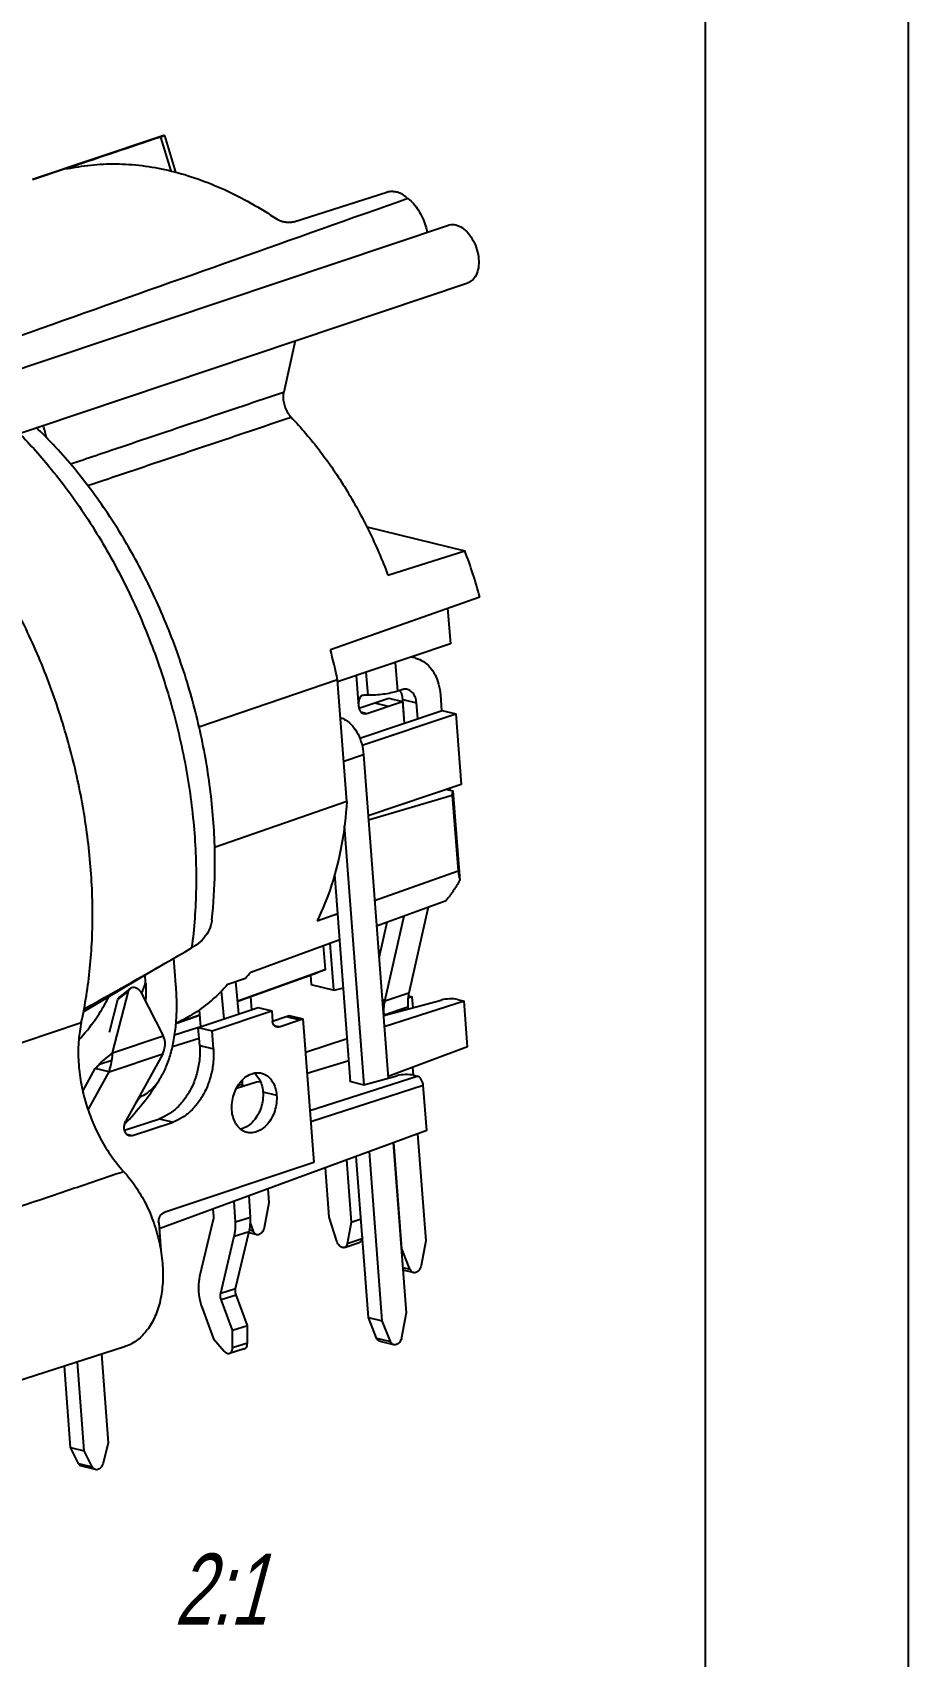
# Model space of a CAD drawing. Header units: millimetres. Extents: x 0 to 420, y 0 to 297.
# Drawn here: x 376.9 to 420, y 76.7 to 156.7 of the extents above; entities that cross this region are included whole.
import ezdxf

# ---------------------------------------------------------------- set-up
doc = ezdxf.new("R2010")
doc.units = ezdxf.units.MM
doc.header["$LTSCALE"] = 23.1
doc.layers.get('0').update_dxf_attribs({"linetype": 'CONTINUOUS'})
for name, color, linetype in [('AUSFORMSCHRAEGEN', 7, 'CONTINUOUS'), ('BEZUGSACHSEN', 7, 'CONTINUOUS'), ('FASEN', 7, 'CONTINUOUS'), ('RUNDUNGEN', 7, 'CONTINUOUS')]:
    doc.layers.add(name, color=color, linetype=linetype)
doc.styles.get("Standard").update_dxf_attribs({"font": 'txt', "width": 0.7})

msp = doc.modelspace()

# ---------------------------------------------------------------- linework, layer by layer
at = {"color": 7, "linetype": 'CONTINUOUS'}
for p, q in [((420, 0), (420, 297)), ((410, 10), (410, 287)), ((397.31746, 128.31452), (397.45194, 126.55313)), ((397.45194, 126.55313), (391.90268, 124.6927)), ((395.0548, 124.29785), (394.84328, 124.22694)), ((396.95688, 124.05398), (397.01612, 123.27804)), ((393.33656, 123.1334), (395.09956, 123.72446)), ((394.42496, 123.8894), (395.09956, 123.72446)), ((395.09956, 123.72446), (395.18107, 122.65669)), ((395.84125, 122.87802), (395.78155, 123.65995)), ((397.03984, 123.27985), (397.71443, 123.11491)), ((393.10142, 121.56836), (397.71443, 123.11491)), ((397.71443, 123.11491), (397.98057, 119.62894)), ((393.17703, 121.09856), (394.3926, 105.17646)), ((397.98057, 119.62894), (393.40631, 118.09538)), ((393.21189, 104.85291), (392.23852, 117.60248)), ((396.35718, 113.60162), (395.40444, 109.36183)), ((394.22912, 108.96779), (395.17259, 113.16637)), ((391.52025, 111.82466), (391.69643, 109.51699)), ((383.05404, 110.63064), (379.39526, 108.43702)), ((381.68445, 109.59698), (381.17367, 109.1843)), ((387.04609, 108.3415), (386.89869, 109.94246)), ((390.61708, 109.7809), (390.58092, 110.25458)), ((380.82397, 106.43007), (381.60173, 109.46423)), ((382.22966, 109.38436), (383.30989, 107.2635)), ((385.71917, 107.50553), (388.65749, 108.49062)), ((387.98289, 108.65557), (388.65749, 108.49062)), ((388.65749, 108.49062), (388.69588, 107.98772)), ((389.51961, 108.26319), (390.19421, 108.09824)), ((390.04729, 108.04899), (390.19421, 108.09824)), ((390.19421, 108.09824), (390.73377, 101.03079)), ((394.18701, 108.25652), (394.1855, 108.27627)), ((395.36083, 108.67031), (395.36784, 108.57843)), ((385.04457, 107.67047), (385.71917, 107.50553)), ((385.78673, 106.6206), (385.71917, 107.50553)), ((380.82397, 106.43007), (380.31319, 106.01738)), ((383.29935, 106.37439), (381.48212, 103.07499)), ((380.64946, 105.48599), (379.97487, 105.65094)), ((395.58723, 105.70489), (395.61667, 105.31917)), ((379.6185, 103.61415), (380.64946, 105.48599)), ((387.21424, 104.86258), (387.21229, 105.08224)), ((394.42156, 105.1843), (394.41504, 105.26965)), ((381.80407, 102.34686), (383.80173, 103.01659)), ((395.83671, 102.43699), (396.23884, 97.16977)), ((394.09974, 93.22354), (393.4631, 101.56252)), ((394.63553, 101.99446), (395.27507, 93.61758)), ((395.06351, 96.77573), (394.66428, 102.00505)), ((390.73377, 101.03079), (383.35859, 98.5582)), ((391.4912, 98.33138), (391.30521, 100.76752)), ((392.33544, 101.14707), (392.57055, 98.06747)), ((387.60543, 98.32557), (387.53937, 99.38012)), ((386.88157, 94.81368), (387.5522, 97.63093)), ((387.53777, 97.57193), (387.92135, 97.47814)), ((391.86228, 97.14852), (391.4912, 98.33138)), ((392.57055, 98.06747), (392.3694, 97.02453)), ((393.05552, 98.23006), (392.57055, 98.06747)), ((392.23301, 96.83793), (392.96759, 97.08421)), ((395.0334, 96.78309), (395.06351, 96.77573)), ((395.46003, 95.76728), (395.06351, 96.77573)), ((396.23884, 97.16977), (396.01225, 95.95241)), ((395.63116, 95.60195), (395.11391, 95.72842)), ((387.45763, 92.99219), (386.90683, 94.50514)), ((395.27507, 93.61758), (395.04848, 92.40022)), ((386.72189, 92.76262), (387.45763, 92.99219)), ((387.46069, 92.1376), (387.45763, 92.99219)), ((393.42515, 93.38848), (394.09974, 93.22354)), ((394.49626, 92.21509), (394.09974, 93.22354)), ((394.66739, 92.04976), (393.9928, 92.21471)), ((387.30893, 91.85364), (386.57319, 91.62407)), ((380.60775, 87.22294), (380.35479, 86.21919)), ((378.75783, 86.99385), (379.43242, 86.8289)), ((379.82219, 86.04063), (379.43242, 86.8289)), ((379.98116, 85.90281), (379.30657, 86.06775))]:
    msp.add_line(p, q, dxfattribs=at)
at = {"color": 9, "linetype": 'CONTINUOUS'}
for p, q in [((394.73522, 125.64233), (394.84328, 124.22694)), ((392.81742, 124.99937), (392.93282, 123.48779)), ((393.29687, 125.16011), (393.38309, 124.03073)), ((393.05099, 123.20323), (393.33656, 123.1334)), ((393.71393, 123.65102), (394.38852, 123.48608)), ((395.10696, 123.82489), (395.78155, 123.65995)), ((393.17703, 121.09856), (392.20203, 120.77169)), ((381.09096, 109.05154), (381.60173, 109.46423)), ((394.22912, 108.96779), (394.09515, 109.0726)), ((395.40444, 109.36183), (394.22912, 108.96779)), ((389.3727, 108.21393), (390.04729, 108.04899)), ((394.1855, 108.27627), (394.15538, 108.28363)), ((395.36083, 108.67031), (394.1855, 108.27627)), ((380.82397, 106.43007), (383.30989, 107.2635)), ((380.64946, 105.48599), (383.29935, 106.37439)), ((385.11213, 106.78554), (385.78673, 106.6206)), ((380.18683, 105.87125), (380.79162, 106.05604)), ((387.21424, 104.86258), (387.00311, 104.81622)), ((388.2249, 104.4988), (388.8995, 104.33386)), ((383.12714, 103.18154), (383.80173, 103.01659)), ((381.51578, 102.41735), (381.80407, 102.34686)), ((386.81646, 97.40136), (387.5522, 97.63093)), ((386.86969, 98.096), (387.60543, 98.32557)), ((387.75022, 97.64347), (387.56626, 97.68845)), ((393.10398, 97.2708), (392.3694, 97.02453)), ((395.10431, 95.85425), (395.46003, 95.76728)), ((386.14583, 94.58411), (386.88157, 94.81368)), ((386.17109, 94.27557), (386.90683, 94.50514)), ((386.72495, 91.90803), (387.46069, 92.1376)), ((393.82166, 92.38003), (394.49626, 92.21509)), ((379.1476, 86.20558), (379.82219, 86.04063))]:
    msp.add_line(p, q, dxfattribs=at)
at = {"color": 3, "linetype": 'CONTINUOUS'}
for p, q in [((392.94799, 123.39424), (394.42496, 123.8894)), ((392.98967, 121.922), (397.03984, 123.27985)), ((395.19577, 122.66161), (395.10696, 123.82489)), ((392.5378, 105.01124), (391.75795, 115.22604)), ((393.94045, 111.0989), (394.33597, 112.859)), ((380.67732, 107.43791), (381.09096, 109.05154)), ((386.31558, 108.09659), (386.18856, 109.47607)), ((385.04457, 107.67047), (387.98289, 108.65557)), ((385.07979, 108.53038), (385.15554, 107.70768)), ((389.3727, 108.21393), (389.51961, 108.26319)), ((385.11213, 106.78554), (385.04457, 107.67047)), ((379.35889, 104.53256), (379.97487, 105.65094)), ((381.41579, 102.6078), (383.12714, 103.18154)), ((393.42515, 93.38848), (392.81921, 101.3253)), ((388.52903, 99.04596), (388.47714, 99.72561)), ((385.76733, 98.72727), (385.79034, 98.35991)), ((386.86969, 98.096), (386.80617, 99.11)), ((388.30244, 97.8286), (388.52903, 99.04596)), ((385.77969, 98.22098), (385.10907, 95.40373)), ((387.60591, 98.01048), (387.75022, 97.64347)), ((386.14583, 94.58411), (386.81646, 97.40136)), ((393.12173, 97.3628), (393.10398, 97.2708)), ((385.23535, 93.86102), (385.78615, 92.34807)), ((386.72189, 92.76262), (386.17109, 94.27557)), ((386.72495, 91.90803), (386.72189, 92.76262)), ((393.82166, 92.38003), (393.42515, 93.38848)), ((385.78615, 92.34807), (386.31976, 91.72852)), ((379.1476, 86.20558), (378.75783, 86.99385))]:
    msp.add_line(p, q, dxfattribs=at)
at = {"color": 7, "linetype": 'CONTINUOUS'}
for centre, radius, start, end in [((395.40437, 124.59393), 1.31, 76.3081059, 85.9700103), ((396.89451, 108.48359), 2.71693, 181.8053739, 184.3762892), ((381.4036, 106.29283), 2.13919, 24.6165684, 26.984845), ((377.74633, 106.50779), 3.07862, 351.5620138, 358.5533801), ((380.50625, 107.3723), 2.96601, 340.3393073, 347.7008282), ((399.98631, 104.97564), 12.77258, 180.5071518, 180.8891363)]:
    msp.add_arc(centre, radius, start, end, dxfattribs=at)
at = {"color": 3, "linetype": 'CONTINUOUS'}
for centre, radius, start, end in [((394.41951, 123.87964), 0.66313, 33.4179198, 35.64681), ((394.38557, 123.8577), 0.70354, 28.2722459, 33.3871767)]:
    msp.add_arc(centre, radius, start, end, dxfattribs=at)
at = {"color": 7, "linetype": 'CONTINUOUS'}
for points, knots in [([(395.71444, 125.86669), (395.72735, 125.86354), (395.87167, 125.8259), (396.13996, 125.70284), (396.46419, 125.413), (396.71718, 125.02639), (396.88899, 124.56372), (396.9436, 124.22784), (396.95688, 124.05398)], [0, 0, 0, 0, 0.01695931, 0.19041689, 0.37205565, 0.5668739, 0.77661032, 1, 1, 1, 1]), ([(393.11374, 124.01426), (393.09358, 124.01141), (393.05199, 123.99293), (393.00549, 123.93987), (392.97126, 123.87005), (392.94791, 123.78784), (392.93378, 123.69568), (392.92797, 123.59448), (392.93004, 123.52418), (392.93282, 123.48779)], [0, 0, 0, 0, 0.10238045, 0.21858383, 0.34832968, 0.49076835, 0.64684416, 0.81644992, 1, 1, 1, 1]), ([(393.38309, 124.03073), (393.3535, 124.03134), (393.29356, 124.03083), (393.20366, 124.02531), (393.14356, 124.01849), (393.11374, 124.01426)], [0, 0, 0, 0, 0.32867719, 0.66542326, 1, 1, 1, 1]), ([(394.84328, 124.22694), (394.73849, 124.19181), (394.51117, 124.13176), (394.15136, 124.06979), (393.77015, 124.03357), (393.5114, 124.02807), (393.38309, 124.03073)], [0, 0, 0, 0, 0.22413448, 0.47574821, 0.73974512, 1, 1, 1, 1]), ([(395.33394, 124.31246), (395.31041, 124.31824), (395.2169, 124.33377), (395.12092, 124.32002), (395.0548, 124.29785)], [0, 0, 0, 0, 0.2563133, 1, 1, 1, 1]), ([(395.78155, 123.65995), (395.77495, 123.74641), (395.74282, 123.91103), (395.63233, 124.12482), (395.48526, 124.25873), (395.37659, 124.30198), (395.33394, 124.31246)], [0, 0, 0, 0, 0.30924988, 0.59032669, 0.84463431, 1, 1, 1, 1]), ([(392.93282, 123.48779), (392.93734, 123.42851), (392.96207, 123.31698), (393.05109, 123.18372), (393.13902, 123.13571), (393.18159, 123.12521)], [0, 0, 0, 0, 0.3826558, 0.72054411, 1, 1, 1, 1]), ([(393.18159, 123.12521), (393.18545, 123.12425), (393.23658, 123.11293), (393.29114, 123.11817), (393.33656, 123.1334)], [0, 0, 0, 0, 0.07595231, 1, 1, 1, 1]), ([(392.03841, 122.9363), (392.13314, 122.90068), (392.3574, 122.78666), (392.6644, 122.51219), (392.92778, 122.10975), (393.1064, 121.6289), (393.16324, 121.27921), (393.17703, 121.09856)], [0, 0, 0, 0, 0.13295596, 0.32830826, 0.53586281, 0.76109971, 1, 1, 1, 1]), ([(381.60173, 109.46423), (381.61182, 109.5036), (381.6363, 109.55286), (381.67503, 109.58925), (381.68432, 109.59673)], [0, 0, 0, 0, 0.775051, 1, 1, 1, 1]), ([(381.68432, 109.59673), (381.70602, 109.61417), (381.76899, 109.64851), (381.88964, 109.65594), (382.02464, 109.6086), (382.14504, 109.51566), (382.20608, 109.43066), (382.22966, 109.38436)], [0, 0, 0, 0, 0.1253377, 0.31736164, 0.53153389, 0.7634333, 1, 1, 1, 1]), ([(394.17893, 108.39799), (394.17768, 108.43778), (394.17665, 108.55505), (394.1883, 108.74605), (394.21292, 108.8957), (394.22912, 108.96779)], [0, 0, 0, 0, 0.20819758, 0.61330517, 1, 1, 1, 1]), ([(395.40444, 109.36183), (395.38824, 109.28974), (395.36362, 109.14009), (395.3495, 108.90848), (395.35471, 108.75049), (395.36083, 108.67031)], [0, 0, 0, 0, 0.31889485, 0.65297411, 1, 1, 1, 1]), ([(383.40419, 106.74049), (383.41159, 106.77439), (383.42035, 106.84627), (383.41585, 106.95781), (383.39254, 107.07256), (383.3651, 107.14739), (383.34837, 107.1839)], [0, 0, 0, 0, 0.22924787, 0.4757683, 0.73463632, 1, 1, 1, 1]), ([(385.78673, 106.6206), (385.80338, 106.40253), (385.7977, 105.95786), (385.68085, 105.30031), (385.4613, 104.67096), (385.14952, 104.10049), (384.75988, 103.61636), (384.31065, 103.24244), (383.9722, 103.07374), (383.80173, 103.01659)], [0, 0, 0, 0, 0.1495226, 0.3023175, 0.45474521, 0.60321403, 0.74466565, 0.87708114, 1, 1, 1, 1]), ([(380.64946, 105.48599), (380.6663, 105.53296), (380.72755, 105.71921), (380.77018, 105.9115), (380.79162, 106.05604)], [0, 0, 0, 0, 0.25455331, 1, 1, 1, 1]), ([(386.69576, 103.59504), (386.68603, 103.72249), (386.6932, 103.98268), (386.77663, 104.36297), (386.92747, 104.71732), (387.13627, 105.02257), (387.39042, 105.25887), (387.67523, 105.40973), (387.93867, 105.45549), (388.09618, 105.43548), (388.15406, 105.42137)], [0, 0, 0, 0, 0.14398913, 0.29097827, 0.43618551, 0.5751473, 0.70459641, 0.82337928, 0.93327345, 1, 1, 1, 1]), ([(388.15406, 105.42137), (388.18799, 105.41309), (388.31373, 105.37341), (388.51597, 105.24625), (388.71498, 105.00014), (388.84928, 104.68732), (388.89026, 104.45491), (388.8995, 104.33386)], [0, 0, 0, 0, 0.07422931, 0.2796799, 0.50013255, 0.7405316, 1, 1, 1, 1]), ([(388.8995, 104.33386), (388.90923, 104.2064), (388.90206, 103.94622), (388.81863, 103.56593), (388.66779, 103.21158), (388.45899, 102.90632), (388.20483, 102.67003), (387.92002, 102.51917), (387.65659, 102.47341), (387.49907, 102.49341), (387.4412, 102.50753)], [0, 0, 0, 0, 0.14398913, 0.29097827, 0.43618551, 0.5751473, 0.70459641, 0.82337928, 0.93327345, 1, 1, 1, 1]), ([(387.4412, 102.50753), (387.40726, 102.51581), (387.28153, 102.55548), (387.07928, 102.68265), (386.88027, 102.92875), (386.74598, 103.24158), (386.705, 103.47399), (386.69576, 103.59504)], [0, 0, 0, 0, 0.07422931, 0.2796799, 0.50013255, 0.7405316, 1, 1, 1, 1]), ([(381.64908, 102.33872), (381.62003, 102.34589), (381.55169, 102.37572), (381.46607, 102.4659), (381.40931, 102.60096), (381.39182, 102.75836), (381.41439, 102.92205), (381.45542, 103.0265), (381.48212, 103.07499)], [0, 0, 0, 0, 0.10419131, 0.25564622, 0.42468479, 0.61038102, 0.80554099, 1, 1, 1, 1]), ([(381.80407, 102.34686), (381.76484, 102.33371), (381.7112, 102.32673), (381.65949, 102.33616), (381.64908, 102.33872)], [0, 0, 0, 0, 0.79556017, 1, 1, 1, 1]), ([(387.5522, 97.63093), (387.56943, 97.70331), (387.59617, 97.85354), (387.61353, 98.08619), (387.61047, 98.24499), (387.60543, 98.32557)], [0, 0, 0, 0, 0.31935958, 0.65344565, 1, 1, 1, 1]), ([(392.23301, 96.83819), (392.21639, 96.83267), (392.16627, 96.82421), (392.07925, 96.84905), (391.98838, 96.91927), (391.912, 97.02216), (391.87605, 97.10461), (391.86228, 97.14852)], [0, 0, 0, 0, 0.09801694, 0.2803829, 0.49469732, 0.73902246, 1, 1, 1, 1]), ([(392.3694, 97.02453), (392.36245, 96.98845), (392.34045, 96.92247), (392.28471, 96.86035), (392.24456, 96.84203), (392.23301, 96.83819)], [0, 0, 0, 0, 0.45864976, 0.85003847, 1, 1, 1, 1]), ([(396.01225, 95.95241), (396.0038, 95.90699), (395.97611, 95.81979), (395.90575, 95.70798), (395.81352, 95.62754), (395.71637, 95.59231), (395.65476, 95.59634), (395.63101, 95.60209)], [0, 0, 0, 0, 0.24228826, 0.47396797, 0.68485012, 0.872993, 1, 1, 1, 1]), ([(395.63101, 95.60209), (395.62199, 95.60427), (395.57995, 95.61742), (395.51136, 95.66724), (395.47401, 95.73172), (395.46003, 95.76728)], [0, 0, 0, 0, 0.1123543, 0.53300736, 1, 1, 1, 1]), ([(386.90683, 94.50514), (386.89436, 94.53939), (386.87564, 94.60908), (386.86654, 94.71363), (386.874, 94.78186), (386.88157, 94.81368)], [0, 0, 0, 0, 0.34901818, 0.68681289, 1, 1, 1, 1]), ([(387.30906, 91.85379), (387.31497, 91.85559), (387.3499, 91.86849), (387.40746, 91.91807), (387.45214, 92.01868), (387.46083, 92.09627), (387.46069, 92.1376)], [0, 0, 0, 0, 0.05373283, 0.32391928, 0.63713694, 1, 1, 1, 1]), ([(394.66786, 92.05025), (394.63891, 92.0575), (394.56213, 92.09398), (394.51529, 92.16669), (394.49626, 92.21509)], [0, 0, 0, 0, 0.36039373, 1, 1, 1, 1]), ([(395.04848, 92.40022), (395.03675, 92.33722), (394.99325, 92.21955), (394.8776, 92.08575), (394.75292, 92.03729), (394.68485, 92.04599), (394.66786, 92.05025)], [0, 0, 0, 0, 0.33779159, 0.64587403, 0.90934186, 1, 1, 1, 1]), ([(379.98138, 85.90279), (379.95022, 85.91049), (379.8838, 85.94463), (379.83991, 86.00479), (379.82219, 86.04063)], [0, 0, 0, 0, 0.44344288, 1, 1, 1, 1]), ([(380.35479, 86.21919), (380.34266, 86.17105), (380.30665, 86.0805), (380.22089, 85.97063), (380.11282, 85.90212), (380.02674, 85.89304), (379.98582, 85.90169), (379.98138, 85.90279)], [0, 0, 0, 0, 0.27761259, 0.53698263, 0.76784378, 0.97463188, 1, 1, 1, 1])]:
    msp.add_open_spline(points, degree=3, knots=knots, dxfattribs=at)
at = {"color": 3, "linetype": 'CONTINUOUS'}
for points, knots in [([(395.10696, 123.82489), (395.10035, 123.91136), (395.07568, 124.03777), (395.02442, 124.15523), (395.00518, 124.19094)], [0, 0, 0, 0, 0.68216437, 1, 1, 1, 1]), ([(381.09096, 109.05154), (381.10105, 109.09092), (381.12552, 109.14017), (381.16426, 109.17657), (381.17355, 109.18404)], [0, 0, 0, 0, 0.775051, 1, 1, 1, 1]), ([(385.11213, 106.78554), (385.12878, 106.56747), (385.12311, 106.1228), (385.00626, 105.46526), (384.7867, 104.8359), (384.47492, 104.26543), (384.08529, 103.7813), (383.63606, 103.40738), (383.29761, 103.23869), (383.12714, 103.18154)], [0, 0, 0, 0, 0.1495226, 0.3023175, 0.45474521, 0.60321403, 0.74466565, 0.87708114, 1, 1, 1, 1]), ([(379.97487, 105.65094), (379.99382, 105.66904), (380.06667, 105.74034), (380.13639, 105.81479), (380.18683, 105.87125)], [0, 0, 0, 0, 0.25716164, 1, 1, 1, 1]), ([(380.18683, 105.87125), (380.19786, 105.88359), (380.24053, 105.93183), (380.28236, 105.9808), (380.31319, 106.01738)], [0, 0, 0, 0, 0.25699114, 1, 1, 1, 1]), ([(387.79863, 105.42571), (387.80751, 105.41851), (387.89548, 105.34429), (388.04039, 105.16509), (388.17468, 104.85226), (388.21566, 104.61985), (388.2249, 104.4988)], [0, 0, 0, 0, 0.03265089, 0.32870632, 0.65154863, 1, 1, 1, 1]), ([(388.2249, 104.4988), (388.23463, 104.37135), (388.22747, 104.11116), (388.14403, 103.73087), (387.99319, 103.37652), (387.7844, 103.07127), (387.53024, 102.83498), (387.29941, 102.71271), (387.16062, 102.67509), (387.1239, 102.66755)], [0, 0, 0, 0, 0.16638568, 0.33623801, 0.50403127, 0.66460764, 0.8141917, 0.95145045, 1, 1, 1, 1]), ([(385.79034, 98.35991), (385.79135, 98.34379), (385.79196, 98.31203), (385.78849, 98.2655), (385.78314, 98.23546), (385.77969, 98.22098)], [0, 0, 0, 0, 0.34655435, 0.68064042, 1, 1, 1, 1]), ([(386.81646, 97.40136), (386.83369, 97.47374), (386.86043, 97.62397), (386.87779, 97.85662), (386.87473, 98.01542), (386.86969, 98.096)], [0, 0, 0, 0, 0.31935958, 0.65344565, 1, 1, 1, 1]), ([(387.75022, 97.64347), (387.7642, 97.60791), (387.80155, 97.54343), (387.87013, 97.49361), (387.91218, 97.48046), (387.92119, 97.47828)], [0, 0, 0, 0, 0.46699264, 0.8876457, 1, 1, 1, 1]), ([(387.92119, 97.47828), (387.94495, 97.47254), (388.00656, 97.46851), (388.10371, 97.50373), (388.19594, 97.58417), (388.2663, 97.69599), (388.29399, 97.78318), (388.30244, 97.8286)], [0, 0, 0, 0, 0.127007, 0.31514988, 0.52603203, 0.75771174, 1, 1, 1, 1]), ([(393.10398, 97.2708), (393.09703, 97.23472), (393.07503, 97.16874), (393.01929, 97.10663), (392.97914, 97.0883), (392.96759, 97.08446)], [0, 0, 0, 0, 0.45864976, 0.85003847, 1, 1, 1, 1]), ([(385.10907, 95.40373), (385.07119, 95.24463), (385.03388, 94.90348), (385.07938, 94.38076), (385.17301, 94.03227), (385.23535, 93.86102)], [0, 0, 0, 0, 0.31318711, 0.65098182, 1, 1, 1, 1]), ([(386.17109, 94.27557), (386.15862, 94.30982), (386.1399, 94.37952), (386.1308, 94.48406), (386.13826, 94.55229), (386.14583, 94.58411)], [0, 0, 0, 0, 0.34901818, 0.68681289, 1, 1, 1, 1]), ([(393.99327, 92.2152), (393.96432, 92.22245), (393.88753, 92.25892), (393.84069, 92.33163), (393.82166, 92.38003)], [0, 0, 0, 0, 0.36039373, 1, 1, 1, 1]), ([(386.31976, 91.72852), (386.34525, 91.69893), (386.39975, 91.64947), (386.49154, 91.61238), (386.55055, 91.61725), (386.57332, 91.62422)], [0, 0, 0, 0, 0.40680357, 0.75413282, 1, 1, 1, 1]), ([(386.57332, 91.62422), (386.57923, 91.62602), (386.61416, 91.63892), (386.67172, 91.6885), (386.7164, 91.78911), (386.72509, 91.8667), (386.72495, 91.90803)], [0, 0, 0, 0, 0.05373283, 0.32391928, 0.63713694, 1, 1, 1, 1]), ([(379.30679, 86.06773), (379.27563, 86.07543), (379.2092, 86.10958), (379.16532, 86.16974), (379.1476, 86.20558)], [0, 0, 0, 0, 0.44344288, 1, 1, 1, 1])]:
    msp.add_open_spline(points, degree=3, knots=knots, dxfattribs=at)
at = {"layer": 'AUSFORMSCHRAEGEN', "color": 7, "linetype": 'CONTINUOUS'}
for p, q in [((393.33567, 132.31833), (398.16624, 131.13721)), ((394.37882, 129.93373), (398.16624, 131.13721)), ((391.54407, 126.27605), (398.8971, 128.87226)), ((392.35291, 118.79541), (391.8949, 124.79463)), ((386.9877, 108.97571), (390.91812, 110.38984)), ((386.98917, 108.9597), (390.92248, 110.37771)), ((390.91812, 110.38984), (391.30237, 110.52811)), ((390.61549, 109.80173), (390.58336, 109.78915)), ((390.58336, 109.78915), (391.73016, 109.50874)), ((391.73016, 109.50874), (392.18574, 109.62272)), ((398.1233, 108.96938), (394.2, 107.69929)), ((395.57197, 109.18368), (395.36486, 109.109)), ((395.37279, 109.23238), (395.57197, 109.18368)), ((395.61311, 108.64483), (395.57197, 109.18368)), ((398.29575, 106.71057), (398.1233, 108.96938)), ((383.94516, 107.8623), (385.10288, 108.27967)), ((383.94718, 107.88176), (385.10129, 108.29697)), ((394.15718, 108.26007), (394.17536, 108.25563)), ((392.37763, 107.10933), (390.32055, 106.44339)), ((398.29575, 106.71057), (394.3863, 105.25898)), ((390.39852, 105.42211), (392.45874, 106.04689)), ((386.92716, 104.68751), (387.91347, 104.99526)), ((387.91347, 104.99526), (388.10455, 105.00402)), ((392.49009, 105.02291), (393.19167, 104.85137)), ((381.40499, 91.95029), (372.33343, 89.02221))]:
    msp.add_line(p, q, dxfattribs=at)
for centre, radius, start, end in [((373.88844, 122.05281), 25.92176, 15.2527951, 20.5151194), ((366.70543, 119.61136), 25.71722, 11.6275301, 15.0198031)]:
    msp.add_arc(centre, radius, start, end, dxfattribs=at)
for points, knots in [([(392.35291, 118.79541), (392.30858, 118.07916), (392.14636, 116.69046), (391.66198, 114.71633), (391.17157, 113.49519), (390.88721, 112.92946)], [0, 0, 0, 0, 0.35395059, 0.68769686, 1, 1, 1, 1]), ([(386.49, 109.79964), (386.24828, 109.52217), (385.73653, 109.00612), (384.88114, 108.35934), (384.26233, 108.02334), (383.94747, 107.88267)], [0, 0, 0, 0, 0.344273, 0.67738802, 1, 1, 1, 1])]:
    msp.add_open_spline(points, degree=3, knots=knots, dxfattribs=at)
at = {"layer": 'BEZUGSACHSEN', "color": 7, "linetype": 'CONTINUOUS'}
for p, q in [((383.04435, 151.4895), (383.0518, 151.49192)), ((370.68885, 138.23208), (397.3541, 147.17183)), ((371.64246, 135.38768), (398.30771, 144.32743)), ((379.43242, 86.8289), (379.09827, 91.20574))]:
    msp.add_line(p, q, dxfattribs=at)
at = {"layer": 'BEZUGSACHSEN', "color": 3, "linetype": 'CONTINUOUS'}
msp.add_line((378.75783, 86.99385), (378.45219, 90.9972), dxfattribs=at)
at = {"layer": 'BEZUGSACHSEN', "color": 7, "linetype": 'CONTINUOUS'}
msp.add_arc((396.13666, 119.57407), 1.30774, 350.5691077, 354.3681705, dxfattribs=at)
for points, knots in [([(395.36266, 148.4818), (395.45968, 148.40738), (395.64815, 148.22955), (395.88974, 147.91003), (396.09052, 147.54148), (396.22991, 147.17348), (396.29057, 146.92938), (396.3112, 146.8219)], [0, 0, 0, 0, 0.18815796, 0.39613887, 0.61402978, 0.83169875, 1, 1, 1, 1]), ([(397.35462, 147.17176), (397.37419, 147.1784), (397.49349, 147.21216), (397.74227, 147.20106), (398.06557, 147.0407), (398.3594, 146.76258), (398.60224, 146.3922), (398.77345, 145.96326), (398.83106, 145.65589), (398.84279, 145.50221)], [0, 0, 0, 0, 0.02459768, 0.14756216, 0.28764304, 0.44904546, 0.6277889, 0.81504559, 1, 1, 1, 1]), ([(398.84279, 145.50221), (398.85373, 145.359), (398.8469, 145.08551), (398.7403, 144.71489), (398.55157, 144.45049), (398.38262, 144.35311), (398.30719, 144.3275)], [0, 0, 0, 0, 0.3124694, 0.58907241, 0.82807463, 1, 1, 1, 1])]:
    msp.add_open_spline(points, degree=3, knots=knots, dxfattribs=at)
at = {"layer": 'BEZUGSACHSEN', "color": 9, "linetype": 'CONTINUOUS'}
msp.add_open_spline([(377.55833, 136.71429), (377.55411, 136.76129), (377.53727, 136.89741), (377.48917, 137.10174), (377.42695, 137.25201), (377.39372, 137.31605)], degree=3, knots=[0, 0, 0, 0, 0.22559725, 0.65535067, 1, 1, 1, 1], dxfattribs=at)
at = {"layer": 'FASEN', "color": 7, "linetype": 'CONTINUOUS'}
for p, q in [((397.28372, 119.39462), (397.57537, 119.3233)), ((397.54551, 119.09883), (397.57537, 119.3233)), ((397.57537, 119.3233), (397.91284, 114.90303)), ((397.54551, 119.09883), (393.42333, 117.87242)), ((397.54551, 119.09883), (397.8297, 115.37634)), ((393.72436, 113.92941), (397.8297, 115.37634)), ((393.82054, 112.66963), (397.25182, 113.93035)), ((390.88721, 112.92946), (391.90588, 113.28848)), ((387.62537, 110.39425), (392.00407, 112.00236)), ((386.49, 109.79964), (387.36835, 110.10659))]:
    msp.add_line(p, q, dxfattribs=at)
for centre, major_axis, ratio, start_param, end_param in [((397.7329, 129.93815), (-0.79005, 16.81646), 0.06928146, -3.66865491, -3.60929983), ((379.74363, 123.99091), (-3.53681, 16.30198), 0.65285374, -2.71485492, -2.68313286)]:
    msp.add_ellipse(centre, major_axis=major_axis, ratio=ratio, start_param=start_param, end_param=end_param, dxfattribs=at)
msp.add_open_spline([(397.91284, 114.90303), (397.81145, 114.73255), (397.6011, 114.40123), (397.37068, 114.08348), (397.25182, 113.93035)], degree=3, knots=[0, 0, 0, 0, 0.50571824, 1, 1, 1, 1], dxfattribs=at)
at = {"layer": 'RUNDUNGEN', "color": 7, "linetype": 'CONTINUOUS'}
for p, q in [((383.04436, 151.48947), (376.88285, 149.42425)), ((383.38417, 151.58782), (383.92972, 149.77909)), ((389.74887, 147.33327), (394.31583, 148.79058)), ((389.81397, 141.47983), (389.24707, 138.95707)), ((377.16839, 137.11621), (377.16739, 137.11719)), ((391.8949, 124.79463), (385.07781, 122.46012)), ((392.35291, 118.79541), (385.84756, 116.53832)), ((391.30237, 110.52811), (391.21202, 111.71145)), ((383.94383, 109.7714), (383.84375, 111.08225)), ((391.30237, 110.52811), (390.92156, 110.37747)), ((382.45158, 109.88395), (382.42344, 110.25256)), ((387.60775, 109.18271), (387.65635, 108.54609)), ((394.17536, 108.25563), (396.99898, 109.01998)), ((397.80523, 109.04715), (398.1233, 108.96938)), ((389.01888, 107.70421), (390.04729, 108.04899)), ((392.53566, 105.03934), (392.49009, 105.02291)), ((393.19167, 104.85137), (394.82298, 105.29296)), ((395.62923, 105.32013), (395.81746, 105.27411)), ((396.28617, 102.60258), (396.11641, 104.82617)), ((382.17768, 104.26365), (382.12692, 104.24569)), ((396.28617, 102.60258), (383.11882, 97.75152)), ((383.09392, 98.07766), (383.20065, 96.67978)), ((380.27469, 91.58545), (380.60775, 87.22294))]:
    msp.add_line(p, q, dxfattribs=at)
at = {"layer": 'RUNDUNGEN', "color": 9, "linetype": 'CONTINUOUS'}
for p, q in [((381.91372, 151.11055), (383.0518, 151.49192)), ((383.18523, 151.51212), (383.68871, 149.84283)), ((378.66281, 150.02095), (381.91372, 151.11055)), ((376.88285, 149.42425), (378.5436, 149.98099)), ((378.5436, 149.98099), (378.66281, 150.02095)), ((378.75444, 150.02151), (378.76549, 149.98487)), ((382.25671, 109.34757), (382.26555, 109.37055)), ((370.1637, 104.87577), (379.28458, 107.90843)), ((385.04646, 107.66461), (383.87692, 107.2891)), ((388.7883, 107.76058), (389.01888, 107.70421)), ((385.08559, 107.13325), (383.77115, 106.71122)), ((390.5392, 103.57939), (395.81746, 105.27411)), ((390.57705, 103.04763), (396.11641, 104.82617))]:
    msp.add_line(p, q, dxfattribs=at)
at = {"layer": 'RUNDUNGEN', "color": 3, "linetype": 'CONTINUOUS'}
msp.add_line((388.69609, 107.9871), (389.3727, 108.21393), dxfattribs=at)
at = {"layer": 'RUNDUNGEN', "color": 7, "linetype": 'CONTINUOUS'}
for centre, radius, start, end in [((386.1354, 141.98199), 9.99737, 106.7585663, 107.9653424), ((381.96438, 131.01472), 22.01391, 52.5096745, 53.2226619), ((355.51281, 116.25577), 30.1389, 30.1117825, 30.3014664), ((358.40727, 112.56004), 21.38923, 347.4392843, 349.2727316), ((371.43092, 112.45846), 13.82294, 322.6960694, 328.1167272), ((372.21344, 111.86818), 12.84276, 316.5197701, 322.6750518), ((372.6498, 111.47071), 12.25265, 315.7413667, 316.3072837), ((372.61269, 111.50625), 12.30403, 316.3069981, 316.463416)]:
    msp.add_arc(centre, radius, start, end, dxfattribs=at)
at = {"layer": 'RUNDUNGEN', "color": 9, "linetype": 'CONTINUOUS'}
for centre, radius, start, end in [((376.51984, 136.44952), 0.9301, 45.876615, 54.3573278), ((368.5012, 114.64864), 14.74163, 339.0201116, 341.1426084), ((370.94483, 114.24514), 10.94132, 330.5164497, 332.3810657), ((371.55362, 111.22179), 12.69986, 325.2584718, 326.777534)]:
    msp.add_arc(centre, radius, start, end, dxfattribs=at)
at = {"layer": 'RUNDUNGEN', "color": 7, "linetype": 'CONTINUOUS'}
for centre, major_axis, ratio, start_param, end_param in [((385.5419, 125.95969), (1036.74326, 348.86861), 0.02282727, 1.56538809, 1.56966176), ((345.04778, 111.01508), (90.93065, 44.48858), 0.1787776, -1.27192288, -1.20844833), ((397.36372, 108.90939), (0.59888, 0.03754), 0.27621648, 0.72468038, 2.20821024), ((395.18772, 105.18237), (0.59888, 0.03754), 0.27621648, 0.72468038, 2.20821024), ((395.84654, 104.89204), (-0.12707, 0.3793), 0.63238375, -1.95028081, -0.37978907)]:
    msp.add_ellipse(centre, major_axis=major_axis, ratio=ratio, start_param=start_param, end_param=end_param, dxfattribs=at)
for points, knots in [([(383.18523, 151.51212), (383.22364, 151.52504), (383.28829, 151.55069), (383.34663, 151.56462), (383.38141, 151.58664), (383.38278, 151.58865), (383.38282, 151.58871)], [0, 0, 0, 0, 0.57125604, 0.91438059, 0.99729147, 1, 1, 1, 1]), ([(383.38282, 151.58871), (383.38544, 151.59296), (383.30593, 151.56942), (383.2827, 151.56377), (383.25276, 151.55475)], [0, 0, 0, 0, 0.29877379, 1, 1, 1, 1]), ([(378.69179, 149.96265), (378.66106, 149.95609), (378.63546, 149.95304), (378.55511, 149.93529), (378.55811, 149.94191), (378.55817, 149.94204)], [0, 0, 0, 0, 0.69129492, 0.99441711, 1, 1, 1, 1]), ([(378.55817, 149.94204), (378.55964, 149.94493), (378.59142, 149.97012), (378.63378, 149.9782), (378.67433, 149.99243), (378.69219, 149.99897)], [0, 0, 0, 0, 0.12083085, 0.61726667, 1, 1, 1, 1]), ([(378.69179, 149.96265), (379.09192, 150.04797), (379.91029, 150.17104), (381.16356, 150.20988), (382.44245, 150.1041), (383.73873, 149.85462), (385.04474, 149.46327), (386.35279, 148.93265), (387.65493, 148.2663), (388.49899, 147.74369), (388.91788, 147.46227)], [0, 0, 0, 0, 0.11351995, 0.22897761, 0.34717328, 0.46884798, 0.59459841, 0.72487283, 0.85997697, 1, 1, 1, 1]), ([(395.14426, 148.64717), (395.1005, 148.67989), (394.99951, 148.7368), (394.83181, 148.79417), (394.65228, 148.8248), (394.4777, 148.82632), (394.36613, 148.80663), (394.31583, 148.79058)], [0, 0, 0, 0, 0.1892454, 0.39778982, 0.61133412, 0.81716139, 1, 1, 1, 1]), ([(389.74887, 147.33327), (389.69855, 147.31721), (389.58694, 147.29744), (389.41233, 147.29835), (389.23273, 147.32697), (389.0648, 147.38007), (388.96259, 147.43223), (388.91788, 147.46227)], [0, 0, 0, 0, 0.18348683, 0.39012684, 0.60438261, 0.81283302, 1, 1, 1, 1]), ([(389.24707, 138.95707), (389.22888, 138.8761), (389.21262, 138.70126), (389.24143, 138.43464), (389.31966, 138.1687), (389.44074, 137.92465), (389.54923, 137.78138), (389.60886, 137.71908)], [0, 0, 0, 0, 0.18651648, 0.39073666, 0.59947771, 0.8062018, 1, 1, 1, 1]), ([(389.60886, 137.71908), (390.11077, 137.1947), (391.07379, 136.06045), (392.35209, 134.1849), (393.47375, 132.13122), (394.09808, 130.67897), (394.37882, 129.93373)], [0, 0, 0, 0, 0.23702623, 0.48468204, 0.7399569, 1, 1, 1, 1]), ([(381.53422, 131.46235), (381.29741, 131.86757), (380.53351, 133.10726), (379.12982, 135.04324), (377.83633, 136.4663), (377.1684, 137.11621)], [0, 0, 0, 0, 0.19653661, 0.60960381, 1, 1, 1, 1]), ([(379.42272, 108.57877), (379.59136, 109.46841), (379.82429, 111.31365), (379.87352, 114.15813), (379.6315, 117.09804), (379.10301, 120.07578), (378.29845, 123.0336), (377.23351, 125.91382), (375.92897, 128.66028), (374.41006, 131.21961), (372.7065, 133.54161), (371.43743, 134.9366), (370.77896, 135.57881)], [0, 0, 0, 0, 0.09246453, 0.18942874, 0.29002843, 0.39321703, 0.49782725, 0.6026284, 0.70638144, 0.80789367, 0.90607516, 1, 1, 1, 1]), ([(385.71274, 112.97768), (385.79892, 113.75624), (385.90772, 115.53453), (385.79856, 118.33072), (385.37071, 121.34377), (384.64505, 124.336), (383.63752, 127.25521), (382.57457, 129.59174), (381.83903, 130.9371), (381.58442, 131.37612)], [0, 0, 0, 0, 0.12265811, 0.27847835, 0.43754718, 0.59854004, 0.7600192, 0.92054153, 1, 1, 1, 1]), ([(385.71266, 112.97768), (385.70256, 112.88675), (385.65358, 112.63901), (385.47592, 112.25406), (385.14648, 111.87066), (384.86716, 111.67062), (384.71715, 111.58419)], [0, 0, 0, 0, 0.15420987, 0.42413674, 0.7071226, 1, 1, 1, 1]), ([(382.45158, 109.88395), (382.46133, 109.75626), (382.47141, 109.50971), (382.4611, 109.2066), (382.44427, 109.03236), (382.43756, 108.97624)], [0, 0, 0, 0, 0.42262876, 0.81350947, 1, 1, 1, 1]), ([(383.16834, 105.15731), (383.17093, 105.16147), (383.28057, 105.33831), (383.47592, 105.72682), (383.69805, 106.36924), (383.86267, 107.10342), (383.96359, 107.92379), (383.99525, 108.82409), (383.96851, 109.44818), (383.94383, 109.7714)], [0, 0, 0, 0, 0.00309565, 0.13127877, 0.27375571, 0.43148731, 0.6057706, 0.79520438, 1, 1, 1, 1]), ([(388.89474, 107.69767), (388.87953, 107.7014), (388.84636, 107.71363), (388.80012, 107.74531), (388.75892, 107.79188), (388.72687, 107.84949), (388.70496, 107.91586), (388.69775, 107.96329), (388.69588, 107.98772)], [0, 0, 0, 0, 0.12497097, 0.28003691, 0.44359749, 0.61806508, 0.80392733, 1, 1, 1, 1]), ([(379.28458, 107.90843), (379.22253, 107.63009), (379.13427, 107.02622), (379.12112, 106.07958), (379.22756, 105.09501), (379.44027, 104.13665), (379.74986, 103.20374), (380.1635, 102.28666), (380.69624, 101.39401), (381.13086, 100.84247), (381.36636, 100.58641)], [0, 0, 0, 0, 0.10863384, 0.23164197, 0.35971019, 0.48500862, 0.60490159, 0.73355366, 0.8674762, 1, 1, 1, 1]), ([(389.01888, 107.70421), (389.0002, 107.69795), (388.96193, 107.68983), (388.91961, 107.69212), (388.89788, 107.6969), (388.89474, 107.69767)], [0, 0, 0, 0, 0.47032594, 0.92301188, 1, 1, 1, 1]), ([(382.17768, 104.26365), (382.30005, 104.30694), (382.55154, 104.4424), (382.88694, 104.75077), (383.07804, 105.01236), (383.16834, 105.15731)], [0, 0, 0, 0, 0.28710276, 0.62277676, 1, 1, 1, 1]), ([(381.36636, 100.58641), (381.58007, 100.35404), (381.98047, 99.84221), (382.47809, 98.98664), (382.87307, 98.0516), (383.1504, 97.07263), (383.2997, 96.08654), (383.31525, 95.13029), (383.19604, 94.23935), (382.9453, 93.44639), (382.56951, 92.78077), (382.07807, 92.26987), (381.65813, 92.0364), (381.42826, 91.95781), (381.4053, 91.95041)], [0, 0, 0, 0, 0.09621718, 0.19721376, 0.30084917, 0.40475256, 0.50652594, 0.60396363, 0.69527007, 0.77931647, 0.85593538, 0.92621979, 0.99267168, 1, 1, 1, 1]), ([(383.09392, 98.07766), (383.09198, 98.10306), (383.09207, 98.15479), (383.10336, 98.23183), (383.12537, 98.30678), (383.1573, 98.37682), (383.19797, 98.43934), (383.24592, 98.49201), (383.29941, 98.5328), (383.33878, 98.55156), (383.35859, 98.5582)], [0, 0, 0, 0, 0.13057277, 0.26398754, 0.39782934, 0.52964076, 0.65716916, 0.77862059, 0.89292488, 1, 1, 1, 1])]:
    msp.add_open_spline(points, degree=3, knots=knots, dxfattribs=at)
msp.add_open_spline([(378.69219, 149.99897), (378.71287, 150.00654), (378.73383, 150.01457), (378.75444, 150.02151)], degree=3, dxfattribs=at)
at = {"layer": 'RUNDUNGEN', "color": 9, "linetype": 'CONTINUOUS'}
for points, knots in [([(395.36266, 148.4818), (392.52997, 147.47841), (386.86456, 145.47111), (378.3666, 142.45871), (372.7014, 140.44947), (369.86878, 139.44459)], [0, 0, 0, 0, 0.33330898, 0.66664197, 1, 1, 1, 1]), ([(378.74275, 135.41265), (379.58147, 135.69574), (381.74961, 136.42748), (385.25103, 137.60899), (387.91377, 138.50731), (389.24707, 138.95707)], [0, 0, 0, 0, 0.23954329, 0.6192257, 1, 1, 1, 1]), ([(379.59504, 134.35006), (380.26838, 134.57666), (382.27206, 135.25093), (385.60998, 136.374), (388.27461, 137.27032), (389.60886, 137.71908)], [0, 0, 0, 0, 0.20172789, 0.60028948, 1, 1, 1, 1]), ([(376.22357, 136.92816), (376.78414, 136.36132), (377.99531, 135.00518), (379.68268, 132.67746), (381.26362, 129.94424), (382.59989, 127.0066), (383.6608, 123.93149), (384.42275, 120.7876), (384.86908, 117.64361), (384.98989, 114.56907), (384.8476, 112.55824), (384.71715, 111.58419)], [0, 0, 0, 0, 0.08672836, 0.19742876, 0.31229749, 0.4297388, 0.54808142, 0.66575319, 0.78122519, 0.89305926, 1, 1, 1, 1]), ([(379.16691, 107.06506), (379.45554, 107.37473), (379.91963, 107.95521), (380.31289, 108.58369), (380.46922, 108.86011)], [0, 0, 0, 0, 0.57128938, 1, 1, 1, 1]), ([(372.27095, 97.50663), (373.28236, 97.84915), (375.30437, 98.53389), (378.33617, 99.56048), (380.35656, 100.24454), (381.36636, 100.58641)], [0, 0, 0, 0, 0.33360523, 0.66693857, 1, 1, 1, 1])]:
    msp.add_open_spline(points, degree=3, knots=knots, dxfattribs=at)

# ---------------------------------------------------------------- texts
at = {"color": 5, "linetype": 'CONTINUOUS', "insert": (383.86132, 81.76788), "char_height": 3.5, "width": 6, "attachment_point": 1, "line_spacing_factor": 0.9}
msp.add_mtext('\\Q15.0;2:1', dxfattribs=at)

doc.saveas('drawing.dxf')
